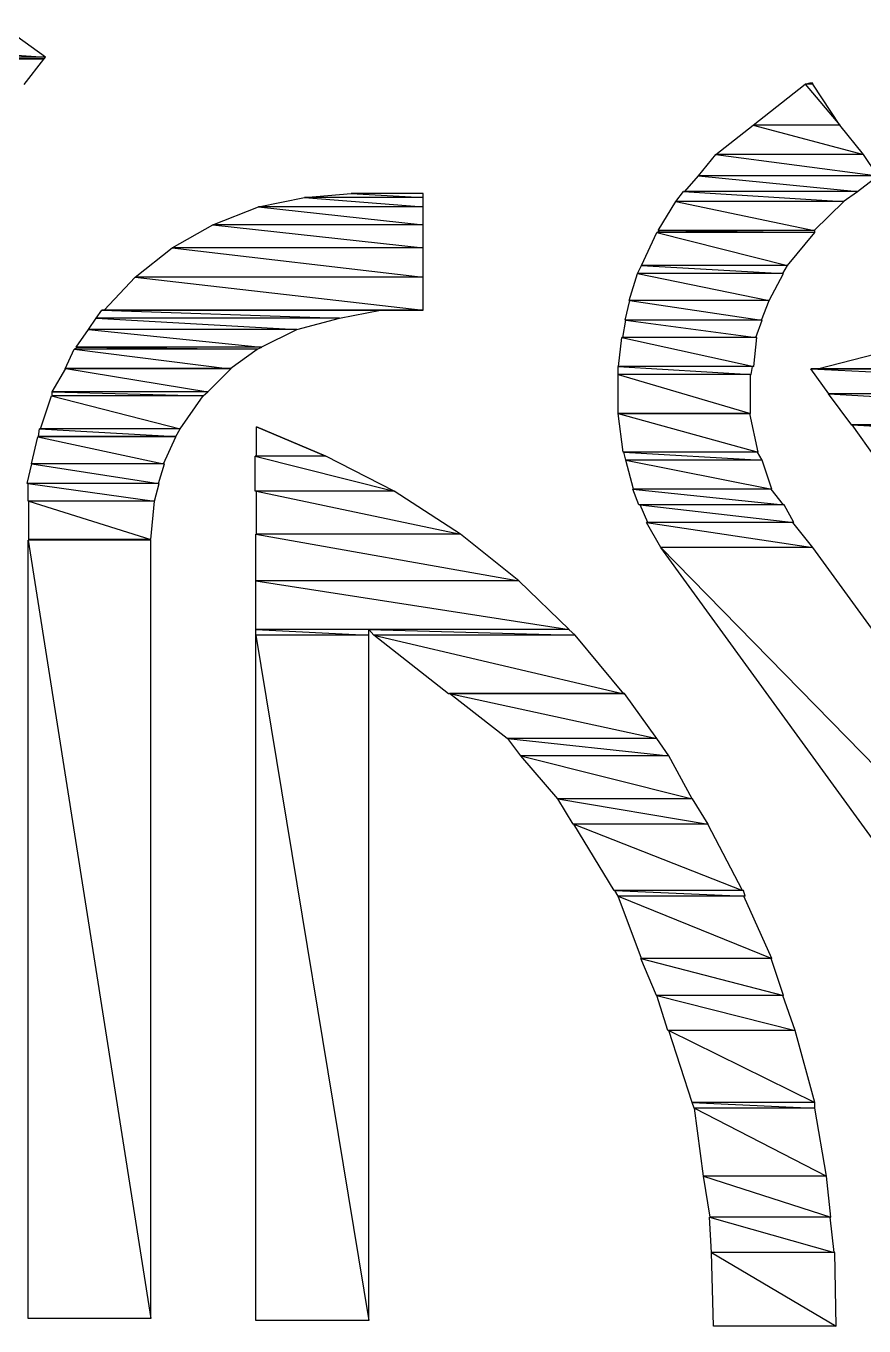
# Model space of a CAD drawing. Header units: millimetres. Extents: x 10 to 831, y 7 to 587.
# Drawn here: x 760.91 to 765.47, y 140.88 to 147.95 of the extents above; entities that cross this region are included whole.
import ezdxf

# ---------------------------------------------------------------- set-up
doc = ezdxf.new("R2010")
doc.units = ezdxf.units.MM
doc.layers.get('0').update_dxf_attribs({"linetype": 'CONTINUOUS'})

msp = doc.modelspace()

# ---------------------------------------------------------------- linework, layer by layer
at = {"color": 0}
for p, q in [((758.546, 147.952), (761.019, 147.782)), ((758.546, 147.952), (761.019, 147.782)), ((758.546, 147.952), (761.019, 147.782)), ((758.546, 147.952), (761.019, 147.782)), ((761.019, 147.782), (760.786, 147.952)), ((761.019, 147.782), (760.786, 147.952)), ((761.009, 147.771), (758.352, 147.771)), ((761.009, 147.771), (758.352, 147.771)), ((761.012, 147.773), (758.356, 147.773)), ((761.012, 147.773), (758.356, 147.773)), ((761.019, 147.782), (758.363, 147.782)), ((761.019, 147.782), (758.363, 147.782)), ((761.019, 147.782), (758.363, 147.782)), ((758.363, 147.782), (761.012, 147.773)), ((758.363, 147.782), (761.012, 147.773)), ((761.019, 147.782), (758.363, 147.782)), ((758.363, 147.782), (761.012, 147.773)), ((758.363, 147.782), (761.012, 147.773)), ((760.903, 147.633), (761.009, 147.771)), ((760.903, 147.633), (761.009, 147.771)), ((761.012, 147.773), (761.019, 147.782)), ((761.012, 147.773), (761.019, 147.782)), ((764.865, 147.413), (765.147, 147.635)), ((765.147, 147.635), (765.182, 147.645)), ((765.189, 147.635), (765.147, 147.635)), ((765.189, 147.635), (765.147, 147.635)), ((765.189, 147.635), (765.147, 147.635)), ((765.147, 147.635), (765.337, 147.413)), ((765.147, 147.635), (765.337, 147.413)), ((765.189, 147.635), (765.147, 147.635)), ((765.147, 147.635), (765.337, 147.413)), ((765.147, 147.635), (765.337, 147.413)), ((765.182, 147.645), (765.189, 147.635)), ((765.182, 147.645), (765.189, 147.635)), ((765.337, 147.413), (765.189, 147.635)), ((765.337, 147.413), (765.189, 147.635)), ((764.663, 147.253), (764.865, 147.413)), ((765.337, 147.413), (764.865, 147.413)), ((765.337, 147.413), (764.865, 147.413)), ((765.337, 147.413), (764.865, 147.413)), ((764.865, 147.413), (765.464, 147.253)), ((764.865, 147.413), (765.464, 147.253)), ((765.337, 147.413), (764.865, 147.413)), ((764.865, 147.413), (765.464, 147.253)), ((764.865, 147.413), (765.464, 147.253)), ((765.464, 147.253), (765.337, 147.413)), ((765.464, 147.253), (765.337, 147.413)), ((764.568, 147.137), (764.663, 147.253)), ((765.464, 147.253), (764.663, 147.253)), ((765.464, 147.253), (764.663, 147.253)), ((765.464, 147.253), (764.663, 147.253)), ((764.663, 147.253), (765.542, 147.137)), ((764.663, 147.253), (765.542, 147.137)), ((765.464, 147.253), (764.663, 147.253)), ((764.663, 147.253), (765.542, 147.137)), ((764.663, 147.253), (765.542, 147.137)), ((765.542, 147.137), (765.464, 147.253)), ((765.542, 147.137), (765.464, 147.253)), ((764.494, 147.052), (764.568, 147.137)), ((765.542, 147.137), (764.568, 147.137)), ((765.542, 147.137), (764.568, 147.137)), ((765.542, 147.137), (764.568, 147.137)), ((764.568, 147.137), (765.433, 147.052)), ((764.568, 147.137), (765.433, 147.052)), ((765.542, 147.137), (764.568, 147.137)), ((764.568, 147.137), (765.433, 147.052)), ((764.568, 147.137), (765.433, 147.052)), ((765.433, 147.052), (765.542, 147.137)), ((765.433, 147.052), (765.542, 147.137)), ((762.427, 147.02), (762.681, 147.041)), ((763.072, 147.041), (762.681, 147.041)), ((762.681, 147.041), (763.072, 147.02)), ((762.681, 147.041), (763.072, 147.02)), ((763.072, 147.041), (762.681, 147.041)), ((762.681, 147.041), (763.072, 147.02)), ((762.681, 147.041), (763.072, 147.02)), ((763.072, 147.02), (763.072, 147.041)), ((763.072, 147.02), (763.072, 147.041)), ((764.445, 146.998), (764.487, 147.052)), ((765.433, 147.052), (764.487, 147.052)), ((764.487, 147.052), (765.355, 146.998)), ((764.487, 147.052), (765.355, 146.998)), ((765.433, 147.052), (764.487, 147.052)), ((764.487, 147.052), (765.355, 146.998)), ((764.487, 147.052), (765.355, 146.998)), ((765.433, 147.052), (764.494, 147.052)), ((765.433, 147.052), (764.494, 147.052)), ((765.355, 146.998), (765.433, 147.052)), ((765.355, 146.998), (765.433, 147.052)), ((761.929, 146.871), (762.176, 146.968)), ((762.176, 146.968), (762.427, 147.02)), ((763.072, 146.968), (762.176, 146.968)), ((763.072, 146.968), (762.176, 146.968)), ((763.072, 146.968), (762.176, 146.968)), ((762.176, 146.968), (763.072, 146.871)), ((762.176, 146.968), (763.072, 146.871)), ((763.072, 146.968), (762.176, 146.968)), ((762.176, 146.968), (763.072, 146.871)), ((762.176, 146.968), (763.072, 146.871)), ((763.072, 147.02), (762.427, 147.02)), ((763.072, 147.02), (762.427, 147.02)), ((763.072, 147.02), (762.427, 147.02)), ((762.427, 147.02), (763.072, 146.968)), ((762.427, 147.02), (763.072, 146.968)), ((763.072, 147.02), (762.427, 147.02)), ((762.427, 147.02), (763.072, 146.968)), ((762.427, 147.02), (763.072, 146.968)), ((763.072, 146.968), (763.072, 147.02)), ((763.072, 146.968), (763.072, 147.02)), ((763.072, 146.871), (763.072, 146.968)), ((763.072, 146.871), (763.072, 146.968)), ((764.349, 146.84), (764.445, 146.998)), ((765.355, 146.998), (764.445, 146.998)), ((765.355, 146.998), (764.445, 146.998)), ((765.358, 146.998), (764.445, 146.998)), ((764.445, 146.998), (765.196, 146.84)), ((764.445, 146.998), (765.196, 146.84)), ((765.358, 146.998), (764.445, 146.998)), ((764.445, 146.998), (765.196, 146.84)), ((764.445, 146.998), (765.196, 146.84)), ((765.196, 146.84), (765.358, 146.998)), ((765.196, 146.84), (765.358, 146.998)), ((761.707, 146.745), (761.929, 146.871)), ((763.072, 146.871), (761.929, 146.871)), ((763.072, 146.871), (761.929, 146.871)), ((763.072, 146.871), (761.929, 146.871)), ((761.929, 146.871), (763.072, 146.745)), ((761.929, 146.871), (763.072, 146.745)), ((763.072, 146.871), (761.929, 146.871)), ((761.929, 146.871), (763.072, 146.745)), ((761.929, 146.871), (763.072, 146.745)), ((763.072, 146.745), (763.072, 146.871)), ((763.072, 146.745), (763.072, 146.871)), ((764.258, 146.649), (764.342, 146.83)), ((764.342, 146.83), (764.357, 146.84)), ((765.2, 146.83), (764.342, 146.83)), ((765.2, 146.83), (764.342, 146.83)), ((765.2, 146.83), (764.342, 146.83)), ((764.342, 146.83), (765.051, 146.649)), ((764.342, 146.83), (765.051, 146.649)), ((765.2, 146.83), (764.342, 146.83)), ((764.342, 146.83), (765.051, 146.649)), ((764.342, 146.83), (765.051, 146.649)), ((765.196, 146.84), (764.349, 146.84)), ((765.196, 146.84), (764.349, 146.84)), ((765.2, 146.84), (764.357, 146.84)), ((764.357, 146.84), (765.2, 146.83)), ((764.357, 146.84), (765.2, 146.83)), ((765.2, 146.84), (764.357, 146.84)), ((764.357, 146.84), (765.2, 146.83)), ((764.357, 146.84), (765.2, 146.83)), ((765.051, 146.649), (765.2, 146.83)), ((765.051, 146.649), (765.2, 146.83)), ((765.2, 146.83), (765.2, 146.84)), ((765.2, 146.83), (765.2, 146.84)), ((761.506, 146.586), (761.707, 146.745)), ((763.072, 146.745), (761.707, 146.745)), ((763.072, 146.745), (761.707, 146.745)), ((763.072, 146.745), (761.707, 146.745)), ((761.707, 146.745), (763.072, 146.586)), ((761.707, 146.745), (763.072, 146.586)), ((763.072, 146.745), (761.707, 146.745)), ((761.707, 146.745), (763.072, 146.586)), ((761.707, 146.745), (763.072, 146.586)), ((763.072, 146.586), (763.072, 146.745)), ((763.072, 146.586), (763.072, 146.745)), ((764.237, 146.607), (764.258, 146.649)), ((765.051, 146.649), (764.258, 146.649)), ((765.051, 146.649), (764.258, 146.649)), ((765.051, 146.649), (764.258, 146.649)), ((764.258, 146.649), (765.027, 146.607)), ((764.258, 146.649), (765.027, 146.607)), ((765.051, 146.649), (764.258, 146.649)), ((764.258, 146.649), (765.027, 146.607)), ((764.258, 146.649), (765.027, 146.607)), ((765.027, 146.607), (765.051, 146.649)), ((765.027, 146.607), (765.051, 146.649)), ((761.337, 146.407), (761.506, 146.586)), ((763.072, 146.586), (761.506, 146.586)), ((763.072, 146.586), (761.506, 146.586)), ((763.072, 146.586), (761.506, 146.586)), ((761.506, 146.586), (763.072, 146.407)), ((761.506, 146.586), (763.072, 146.407)), ((763.072, 146.586), (761.506, 146.586)), ((761.506, 146.586), (763.072, 146.407)), ((761.506, 146.586), (763.072, 146.407)), ((763.072, 146.407), (763.072, 146.586)), ((763.072, 146.407), (763.072, 146.586)), ((764.191, 146.459), (764.237, 146.607)), ((765.027, 146.607), (764.237, 146.607)), ((765.027, 146.607), (764.237, 146.607)), ((765.03, 146.607), (764.237, 146.607)), ((764.237, 146.607), (764.953, 146.459)), ((764.237, 146.607), (764.953, 146.459)), ((765.03, 146.607), (764.237, 146.607)), ((764.237, 146.607), (764.953, 146.459)), ((764.237, 146.607), (764.953, 146.459)), ((764.953, 146.459), (765.03, 146.607)), ((764.953, 146.459), (765.03, 146.607)), ((761.294, 146.364), (761.326, 146.406)), ((762.84, 146.407), (761.326, 146.407)), ((761.326, 146.407), (761.337, 146.407)), ((762.84, 146.407), (761.326, 146.407)), ((761.326, 146.407), (762.84, 146.407)), ((761.326, 146.407), (762.84, 146.407)), ((762.84, 146.407), (761.326, 146.407)), ((761.326, 146.407), (761.337, 146.407)), ((762.84, 146.407), (761.326, 146.407)), ((761.326, 146.407), (762.84, 146.407)), ((761.326, 146.407), (762.84, 146.407)), ((762.84, 146.407), (761.326, 146.407)), ((762.84, 146.406), (761.326, 146.406)), ((761.326, 146.406), (762.617, 146.364)), ((761.326, 146.406), (762.617, 146.364)), ((762.84, 146.406), (761.326, 146.406)), ((761.326, 146.406), (762.617, 146.364)), ((761.326, 146.406), (762.617, 146.364)), ((763.072, 146.407), (761.337, 146.407)), ((763.072, 146.407), (761.337, 146.407)), ((763.072, 146.407), (761.337, 146.407)), ((761.337, 146.407), (762.84, 146.407)), ((761.337, 146.407), (762.84, 146.407)), ((763.072, 146.407), (761.337, 146.407)), ((761.337, 146.407), (762.84, 146.407)), ((761.337, 146.407), (762.84, 146.407)), ((762.617, 146.364), (762.84, 146.406)), ((762.617, 146.364), (762.84, 146.406)), ((762.84, 146.407), (763.072, 146.407)), ((762.84, 146.407), (762.84, 146.407)), ((762.84, 146.407), (763.072, 146.407)), ((762.84, 146.407), (762.84, 146.407)), ((764.17, 146.353), (764.194, 146.459)), ((764.953, 146.459), (764.191, 146.459)), ((764.953, 146.459), (764.191, 146.459)), ((764.953, 146.459), (764.194, 146.459)), ((764.194, 146.459), (764.91, 146.353)), ((764.194, 146.459), (764.91, 146.353)), ((764.953, 146.459), (764.194, 146.459)), ((764.194, 146.459), (764.91, 146.353)), ((764.194, 146.459), (764.91, 146.353)), ((764.91, 146.353), (764.953, 146.459)), ((764.91, 146.353), (764.953, 146.459)), ((761.252, 146.301), (761.294, 146.364)), ((762.617, 146.364), (761.294, 146.364)), ((762.617, 146.364), (761.294, 146.364)), ((762.617, 146.364), (761.294, 146.364)), ((761.294, 146.364), (762.385, 146.301)), ((761.294, 146.364), (762.385, 146.301)), ((762.617, 146.364), (761.294, 146.364)), ((761.294, 146.364), (762.385, 146.301)), ((761.294, 146.364), (762.385, 146.301)), ((762.385, 146.301), (762.617, 146.364)), ((762.385, 146.301), (762.617, 146.364)), ((764.156, 146.258), (764.173, 146.353)), ((764.91, 146.353), (764.17, 146.353)), ((764.91, 146.353), (764.17, 146.353)), ((764.914, 146.353), (764.173, 146.353)), ((764.173, 146.353), (764.879, 146.258)), ((764.173, 146.353), (764.879, 146.258)), ((764.914, 146.353), (764.173, 146.353)), ((764.173, 146.353), (764.879, 146.258)), ((764.173, 146.353), (764.879, 146.258)), ((764.879, 146.258), (764.914, 146.353)), ((764.879, 146.258), (764.914, 146.353)), ((761.185, 146.205), (761.252, 146.301)), ((762.385, 146.301), (761.252, 146.301)), ((762.385, 146.301), (761.252, 146.301)), ((762.385, 146.301), (761.252, 146.301)), ((761.252, 146.301), (762.191, 146.205)), ((761.252, 146.301), (762.191, 146.205)), ((762.385, 146.301), (761.252, 146.301)), ((761.252, 146.301), (762.191, 146.205)), ((761.252, 146.301), (762.191, 146.205)), ((762.191, 146.205), (762.385, 146.301)), ((762.191, 146.205), (762.385, 146.301)), ((764.134, 146.1), (764.152, 146.258)), ((764.886, 146.258), (764.152, 146.258)), ((764.152, 146.258), (764.868, 146.1)), ((764.152, 146.258), (764.868, 146.1)), ((764.886, 146.258), (764.152, 146.258)), ((764.152, 146.258), (764.868, 146.1)), ((764.152, 146.258), (764.868, 146.1)), ((764.879, 146.258), (764.156, 146.258)), ((764.879, 146.258), (764.156, 146.258)), ((764.868, 146.1), (764.886, 146.258)), ((764.868, 146.1), (764.886, 146.258)), ((761.125, 146.088), (761.174, 146.195)), ((762.169, 146.195), (761.174, 146.195)), ((761.174, 146.195), (762.021, 146.088)), ((761.174, 146.195), (762.021, 146.088)), ((762.169, 146.195), (761.174, 146.195)), ((761.174, 146.195), (762.021, 146.088)), ((761.174, 146.195), (762.021, 146.088)), ((761.178, 146.195), (761.189, 146.206)), ((762.169, 146.195), (761.178, 146.195)), ((762.169, 146.195), (761.178, 146.195)), ((762.191, 146.205), (761.185, 146.205)), ((762.191, 146.205), (761.185, 146.205)), ((762.194, 146.206), (761.189, 146.206)), ((761.189, 146.206), (762.169, 146.195)), ((761.189, 146.206), (762.169, 146.195)), ((762.194, 146.206), (761.189, 146.206)), ((761.189, 146.206), (762.169, 146.195)), ((761.189, 146.206), (762.169, 146.195)), ((762.021, 146.088), (762.169, 146.195)), ((762.021, 146.088), (762.169, 146.195)), ((762.169, 146.195), (762.194, 146.206)), ((762.169, 146.195), (762.194, 146.206)), ((765.214, 146.088), (765.595, 146.185)), ((761.055, 145.962), (761.129, 146.09)), ((762.021, 146.088), (761.125, 146.088)), ((762.021, 146.088), (761.125, 146.088)), ((762.028, 146.09), (761.129, 146.09)), ((761.129, 146.09), (761.901, 145.962)), ((761.129, 146.09), (761.901, 145.962)), ((762.028, 146.09), (761.129, 146.09)), ((761.129, 146.09), (761.901, 145.962)), ((761.129, 146.09), (761.901, 145.962)), ((761.901, 145.962), (762.028, 146.09)), ((761.901, 145.962), (762.028, 146.09)), ((764.861, 146.1), (764.131, 146.1)), ((764.131, 146.1), (764.854, 146.057)), ((764.131, 146.1), (764.854, 146.057)), ((764.861, 146.1), (764.131, 146.1)), ((764.131, 146.1), (764.854, 146.057)), ((764.131, 146.1), (764.854, 146.057)), ((764.131, 146.057), (764.131, 146.1)), ((764.854, 146.057), (764.131, 146.057)), ((764.854, 146.057), (764.131, 146.057)), ((764.85, 146.057), (764.131, 146.057)), ((764.131, 146.057), (764.85, 145.845)), ((764.131, 146.057), (764.85, 145.845)), ((764.131, 145.845), (764.131, 146.057)), ((764.85, 146.057), (764.131, 146.057)), ((764.131, 146.057), (764.85, 145.845)), ((764.131, 146.057), (764.85, 145.845)), ((764.131, 145.845), (764.131, 146.057)), ((764.868, 146.1), (764.134, 146.1)), ((764.868, 146.1), (764.134, 146.1)), ((764.85, 145.845), (764.85, 146.057)), ((764.85, 145.845), (764.85, 146.057)), ((764.854, 146.057), (764.861, 146.1)), ((764.854, 146.057), (764.861, 146.1)), ((767.673, 146.088), (765.179, 146.088)), ((767.673, 146.088), (765.179, 146.088)), ((765.179, 146.088), (765.207, 146.088)), ((767.676, 146.088), (765.179, 146.088)), ((765.179, 146.088), (768.047, 145.951)), ((765.179, 146.088), (768.047, 145.951)), ((767.676, 146.088), (765.179, 146.088)), ((765.179, 146.088), (768.047, 145.951)), ((765.179, 146.088), (768.047, 145.951)), ((765.277, 145.951), (765.179, 146.088)), ((767.655, 146.088), (765.207, 146.088)), ((765.207, 146.088), (767.673, 146.088)), ((765.207, 146.088), (767.673, 146.088)), ((767.655, 146.088), (765.207, 146.088)), ((765.207, 146.088), (767.673, 146.088)), ((765.207, 146.088), (767.673, 146.088)), ((767.659, 146.088), (765.214, 146.088)), ((767.659, 146.088), (765.214, 146.088)), ((760.991, 145.761), (761.051, 145.941)), ((761.876, 145.941), (761.051, 145.941)), ((761.051, 145.941), (761.75, 145.761)), ((761.051, 145.941), (761.75, 145.761)), ((761.876, 145.941), (761.051, 145.941)), ((761.051, 145.941), (761.75, 145.761)), ((761.051, 145.941), (761.75, 145.761)), ((761.901, 145.962), (761.055, 145.962)), ((761.901, 145.962), (761.055, 145.962)), ((761.901, 145.962), (761.055, 145.962)), ((761.055, 145.962), (761.876, 145.941)), ((761.055, 145.962), (761.876, 145.941)), ((761.901, 145.962), (761.055, 145.962)), ((761.055, 145.962), (761.876, 145.941)), ((761.055, 145.962), (761.876, 145.941)), ((761.055, 145.941), (761.055, 145.962)), ((761.876, 145.941), (761.055, 145.941)), ((761.876, 145.941), (761.055, 145.941)), ((761.75, 145.761), (761.876, 145.941)), ((761.75, 145.761), (761.876, 145.941)), ((761.876, 145.941), (761.901, 145.962)), ((761.876, 145.941), (761.901, 145.962)), ((768.047, 145.951), (765.274, 145.951)), ((765.274, 145.951), (768.428, 145.781)), ((765.274, 145.951), (768.428, 145.781)), ((768.047, 145.951), (765.274, 145.951)), ((765.274, 145.951), (768.428, 145.781)), ((765.274, 145.951), (768.428, 145.781)), ((765.401, 145.781), (765.274, 145.951)), ((768.047, 145.951), (765.277, 145.951)), ((768.047, 145.951), (765.277, 145.951)), ((764.85, 145.845), (764.131, 145.845)), ((764.85, 145.845), (764.131, 145.845)), ((764.131, 145.845), (764.85, 145.845)), ((764.131, 145.845), (764.85, 145.845)), ((764.85, 145.845), (764.131, 145.845)), ((764.85, 145.845), (764.131, 145.845)), ((764.131, 145.845), (764.85, 145.845)), ((764.131, 145.845), (764.85, 145.845)), ((764.85, 145.845), (764.131, 145.845)), ((764.847, 145.845), (764.131, 145.845)), ((764.131, 145.845), (764.893, 145.634)), ((764.131, 145.845), (764.893, 145.634)), ((764.847, 145.845), (764.131, 145.845)), ((764.131, 145.845), (764.893, 145.634)), ((764.131, 145.845), (764.893, 145.634)), ((764.159, 145.634), (764.131, 145.845)), ((764.893, 145.634), (764.847, 145.845)), ((764.893, 145.634), (764.847, 145.845)), ((764.85, 145.845), (764.85, 145.845)), ((764.85, 145.845), (764.85, 145.845)), ((762.166, 145.772), (762.166, 145.772)), ((762.166, 145.772), (762.166, 145.772)), ((762.166, 145.772), (762.166, 145.772)), ((762.166, 145.772), (762.166, 145.772)), ((762.543, 145.613), (762.166, 145.772)), ((762.166, 145.772), (762.543, 145.613)), ((762.166, 145.772), (762.543, 145.613)), ((762.543, 145.613), (762.166, 145.772)), ((762.166, 145.772), (762.543, 145.613)), ((762.166, 145.772), (762.543, 145.613)), ((762.166, 145.613), (762.166, 145.772)), ((768.428, 145.781), (765.401, 145.781)), ((768.428, 145.781), (765.401, 145.781)), ((768.428, 145.783), (765.404, 145.783)), ((765.404, 145.783), (768.802, 145.602)), ((765.404, 145.783), (768.802, 145.602)), ((768.428, 145.783), (765.404, 145.783)), ((765.404, 145.783), (768.802, 145.602)), ((765.404, 145.783), (768.802, 145.602)), ((765.531, 145.602), (765.404, 145.783)), ((760.942, 145.571), (760.977, 145.718)), ((761.728, 145.718), (760.977, 145.718)), ((760.977, 145.718), (761.661, 145.571)), ((760.977, 145.718), (761.661, 145.571)), ((761.728, 145.718), (760.977, 145.718)), ((760.977, 145.718), (761.661, 145.571)), ((760.977, 145.718), (761.661, 145.571)), ((760.981, 145.719), (760.987, 145.761)), ((761.728, 145.719), (760.981, 145.719)), ((761.728, 145.719), (760.981, 145.719)), ((761.75, 145.761), (760.987, 145.761)), ((760.987, 145.761), (761.728, 145.719)), ((760.987, 145.761), (761.728, 145.719)), ((761.75, 145.761), (760.987, 145.761)), ((760.987, 145.761), (761.728, 145.719)), ((760.987, 145.761), (761.728, 145.719)), ((761.75, 145.761), (760.991, 145.761)), ((761.75, 145.761), (760.991, 145.761)), ((761.661, 145.571), (761.728, 145.718)), ((761.661, 145.571), (761.728, 145.718)), ((761.728, 145.719), (761.75, 145.761)), ((761.728, 145.719), (761.75, 145.761)), ((764.893, 145.634), (764.159, 145.634)), ((764.893, 145.634), (764.159, 145.634)), ((764.889, 145.634), (764.162, 145.634)), ((764.162, 145.634), (764.914, 145.591)), ((764.162, 145.634), (764.914, 145.591)), ((764.889, 145.634), (764.162, 145.634)), ((764.162, 145.634), (764.914, 145.591)), ((764.162, 145.634), (764.914, 145.591)), ((764.173, 145.591), (764.162, 145.634)), ((764.914, 145.591), (764.889, 145.634)), ((764.914, 145.591), (764.889, 145.634)), ((760.92, 145.464), (760.945, 145.571)), ((761.661, 145.571), (760.942, 145.571)), ((761.661, 145.571), (760.942, 145.571)), ((761.665, 145.571), (760.945, 145.571)), ((760.945, 145.571), (761.633, 145.464)), ((760.945, 145.571), (761.633, 145.464)), ((761.665, 145.571), (760.945, 145.571)), ((760.945, 145.571), (761.633, 145.464)), ((760.945, 145.571), (761.633, 145.464)), ((761.633, 145.464), (761.665, 145.571)), ((761.633, 145.464), (761.665, 145.571)), ((762.543, 145.612), (762.159, 145.612)), ((762.159, 145.612), (762.914, 145.422)), ((762.159, 145.612), (762.914, 145.422)), ((762.543, 145.612), (762.159, 145.612)), ((762.159, 145.612), (762.914, 145.422)), ((762.159, 145.612), (762.914, 145.422)), ((762.159, 145.422), (762.159, 145.612)), ((762.543, 145.613), (762.166, 145.613)), ((762.543, 145.613), (762.166, 145.613)), ((762.914, 145.422), (762.543, 145.612)), ((762.914, 145.422), (762.543, 145.612)), ((764.914, 145.591), (764.173, 145.591)), ((764.914, 145.591), (764.173, 145.591)), ((764.914, 145.591), (764.173, 145.591)), ((764.173, 145.591), (764.967, 145.433)), ((764.173, 145.591), (764.967, 145.433)), ((764.914, 145.591), (764.173, 145.591)), ((764.173, 145.591), (764.967, 145.433)), ((764.173, 145.591), (764.967, 145.433)), ((764.215, 145.433), (764.173, 145.591)), ((764.967, 145.433), (764.914, 145.591)), ((764.967, 145.433), (764.914, 145.591)), ((761.633, 145.464), (760.92, 145.464)), ((761.633, 145.464), (760.92, 145.464)), ((761.637, 145.464), (760.924, 145.464)), ((760.924, 145.464), (761.612, 145.369)), ((760.924, 145.464), (761.612, 145.369)), ((761.637, 145.464), (760.924, 145.464)), ((760.924, 145.464), (761.612, 145.369)), ((760.924, 145.464), (761.612, 145.369)), ((760.924, 145.369), (760.924, 145.464)), ((761.612, 145.369), (761.637, 145.464)), ((761.612, 145.369), (761.637, 145.464)), ((762.914, 145.422), (762.159, 145.422)), ((762.914, 145.422), (762.159, 145.422)), ((762.914, 145.422), (762.166, 145.422)), ((762.166, 145.422), (763.274, 145.189)), ((762.166, 145.422), (763.274, 145.189)), ((762.914, 145.422), (762.166, 145.422)), ((762.166, 145.422), (763.274, 145.189)), ((762.166, 145.422), (763.274, 145.189)), ((762.166, 145.189), (762.166, 145.422)), ((763.274, 145.189), (762.914, 145.422)), ((763.274, 145.189), (762.914, 145.422)), ((764.963, 145.433), (764.212, 145.433)), ((764.212, 145.433), (765.03, 145.349)), ((764.212, 145.433), (765.03, 145.349)), ((764.963, 145.433), (764.212, 145.433)), ((764.212, 145.433), (765.03, 145.349)), ((764.212, 145.433), (765.03, 145.349)), ((764.244, 145.349), (764.212, 145.433)), ((764.967, 145.433), (764.215, 145.433)), ((764.967, 145.433), (764.215, 145.433)), ((765.03, 145.349), (764.963, 145.433)), ((765.03, 145.349), (764.963, 145.433)), ((761.612, 145.369), (760.924, 145.369)), ((761.612, 145.369), (760.924, 145.369)), ((761.612, 145.369), (760.928, 145.369)), ((760.928, 145.369), (761.591, 145.159)), ((760.928, 145.369), (761.591, 145.159)), ((761.612, 145.369), (760.928, 145.369)), ((760.928, 145.369), (761.591, 145.159)), ((760.928, 145.369), (761.591, 145.159)), ((760.928, 145.159), (760.928, 145.369)), ((761.591, 145.159), (761.612, 145.369)), ((761.591, 145.159), (761.612, 145.369)), ((765.03, 145.349), (764.244, 145.349)), ((765.03, 145.349), (764.244, 145.349)), ((765.034, 145.349), (764.251, 145.349)), ((764.251, 145.349), (765.087, 145.253)), ((764.251, 145.349), (765.087, 145.253)), ((765.034, 145.349), (764.251, 145.349)), ((764.251, 145.349), (765.087, 145.253)), ((764.251, 145.349), (765.087, 145.253)), ((764.293, 145.253), (764.251, 145.349)), ((765.087, 145.253), (765.034, 145.349)), ((765.087, 145.253), (765.034, 145.349)), ((765.08, 145.252), (764.286, 145.252)), ((764.286, 145.252), (765.189, 145.116)), ((764.286, 145.252), (765.189, 145.116)), ((765.08, 145.252), (764.286, 145.252)), ((764.286, 145.252), (765.189, 145.116)), ((764.286, 145.252), (765.189, 145.116)), ((764.364, 145.116), (764.286, 145.252)), ((765.087, 145.253), (764.293, 145.253)), ((765.087, 145.253), (764.293, 145.253)), ((765.189, 145.116), (765.08, 145.252)), ((765.189, 145.116), (765.08, 145.252)), ((761.591, 145.157), (760.924, 145.157)), ((760.924, 145.157), (761.591, 140.924)), ((760.924, 145.157), (761.591, 140.924)), ((761.591, 145.157), (760.924, 145.157)), ((760.924, 145.157), (761.591, 140.924)), ((760.924, 145.157), (761.591, 140.924)), ((760.924, 140.924), (760.924, 145.157)), ((761.591, 145.159), (760.928, 145.159)), ((761.591, 145.159), (760.928, 145.159)), ((761.591, 140.924), (761.591, 145.157)), ((761.591, 140.924), (761.591, 145.157)), ((763.274, 145.189), (762.162, 145.189)), ((762.162, 145.189), (763.591, 144.935)), ((762.162, 145.189), (763.591, 144.935)), ((763.274, 145.189), (762.162, 145.189)), ((762.162, 145.189), (763.591, 144.935)), ((762.162, 145.189), (763.591, 144.935)), ((762.162, 144.935), (762.162, 145.189)), ((763.274, 145.189), (762.166, 145.189)), ((763.274, 145.189), (762.166, 145.189)), ((763.591, 144.935), (763.274, 145.189)), ((763.591, 144.935), (763.274, 145.189)), ((765.189, 145.116), (764.364, 145.116)), ((765.189, 145.116), (764.364, 145.116)), ((765.189, 145.116), (764.364, 145.116)), ((764.364, 145.116), (767.57, 141.835)), ((764.364, 145.116), (767.57, 141.835)), ((765.189, 145.116), (764.364, 145.116)), ((764.364, 145.116), (767.57, 141.835)), ((764.364, 145.116), (767.57, 141.835)), ((766.745, 141.835), (764.364, 145.116)), ((767.57, 141.835), (765.189, 145.116)), ((767.57, 141.835), (765.189, 145.116)), ((763.591, 144.935), (762.162, 144.935)), ((763.591, 144.935), (762.162, 144.935)), ((763.591, 144.935), (762.162, 144.935)), ((762.162, 144.935), (763.866, 144.671)), ((762.162, 144.935), (763.866, 144.671)), ((763.591, 144.935), (762.162, 144.935)), ((762.162, 144.935), (763.866, 144.671)), ((762.162, 144.935), (763.866, 144.671)), ((762.162, 144.671), (762.162, 144.935)), ((763.866, 144.671), (763.591, 144.935)), ((763.866, 144.671), (763.591, 144.935)), ((763.866, 144.671), (762.162, 144.671)), ((763.866, 144.671), (762.162, 144.671)), ((762.776, 144.671), (762.162, 144.671)), ((762.162, 144.671), (762.776, 144.639)), ((762.162, 144.671), (762.776, 144.639)), ((762.776, 144.671), (762.162, 144.671)), ((762.162, 144.671), (762.776, 144.639)), ((762.162, 144.671), (762.776, 144.639)), ((762.162, 144.639), (762.162, 144.671)), ((762.776, 144.639), (762.162, 144.639)), ((762.776, 144.639), (762.162, 144.639)), ((762.776, 144.639), (762.162, 144.639)), ((762.162, 144.639), (762.776, 140.913)), ((762.162, 144.639), (762.776, 140.913)), ((762.776, 144.639), (762.162, 144.639)), ((762.162, 144.639), (762.776, 140.913)), ((762.162, 144.639), (762.776, 140.913)), ((762.162, 140.913), (762.162, 144.639)), ((763.863, 144.671), (762.776, 144.671)), ((762.776, 144.671), (763.898, 144.639)), ((762.776, 144.671), (763.898, 144.639)), ((763.863, 144.671), (762.776, 144.671)), ((762.776, 144.671), (763.898, 144.639)), ((762.776, 144.671), (763.898, 144.639)), ((762.804, 144.639), (762.776, 144.671)), ((762.776, 144.639), (762.776, 144.671)), ((762.776, 144.639), (762.776, 144.671)), ((762.776, 140.913), (762.776, 144.639)), ((762.776, 140.913), (762.776, 144.639)), ((763.898, 144.639), (762.804, 144.639)), ((763.898, 144.639), (762.804, 144.639)), ((763.898, 144.639), (762.804, 144.639)), ((762.804, 144.639), (764.162, 144.321)), ((762.804, 144.639), (764.162, 144.321)), ((763.898, 144.639), (762.804, 144.639)), ((762.804, 144.639), (764.162, 144.321)), ((762.804, 144.639), (764.162, 144.321)), ((763.21, 144.321), (762.804, 144.639)), ((763.898, 144.639), (763.863, 144.671)), ((763.898, 144.639), (763.863, 144.671)), ((764.162, 144.321), (763.898, 144.639)), ((764.162, 144.321), (763.898, 144.639)), ((764.162, 144.321), (763.21, 144.321)), ((764.162, 144.321), (763.21, 144.321)), ((764.166, 144.322), (763.214, 144.322)), ((763.214, 144.322), (764.342, 144.078)), ((763.214, 144.322), (764.342, 144.078)), ((764.166, 144.322), (763.214, 144.322)), ((763.214, 144.322), (764.342, 144.078)), ((763.214, 144.322), (764.342, 144.078)), ((763.528, 144.078), (763.214, 144.322)), ((764.342, 144.078), (764.166, 144.322)), ((764.342, 144.078), (764.166, 144.322)), ((764.342, 144.078), (763.528, 144.078)), ((764.342, 144.078), (763.528, 144.078)), ((764.342, 144.078), (763.531, 144.078)), ((763.531, 144.078), (764.406, 143.983)), ((763.531, 144.078), (764.406, 143.983)), ((764.342, 144.078), (763.531, 144.078)), ((763.531, 144.078), (764.406, 143.983)), ((763.531, 144.078), (764.406, 143.983)), ((763.602, 143.983), (763.531, 144.078)), ((764.406, 143.983), (764.342, 144.078)), ((764.406, 143.983), (764.342, 144.078)), ((764.406, 143.983), (763.602, 143.983)), ((764.406, 143.983), (763.602, 143.983)), ((764.406, 143.983), (763.602, 143.983)), ((763.602, 143.983), (764.533, 143.75)), ((763.602, 143.983), (764.533, 143.75)), ((764.406, 143.983), (763.602, 143.983)), ((763.602, 143.983), (764.533, 143.75)), ((763.602, 143.983), (764.533, 143.75)), ((763.803, 143.75), (763.602, 143.983)), ((764.533, 143.75), (764.406, 143.983)), ((764.533, 143.75), (764.406, 143.983)), ((764.533, 143.75), (763.803, 143.75)), ((764.533, 143.75), (763.803, 143.75)), ((764.536, 143.75), (763.803, 143.75)), ((763.803, 143.75), (764.621, 143.612)), ((763.803, 143.75), (764.621, 143.612)), ((764.536, 143.75), (763.803, 143.75)), ((763.803, 143.75), (764.621, 143.612)), ((763.803, 143.75), (764.621, 143.612)), ((763.887, 143.612), (763.803, 143.75)), ((764.621, 143.612), (764.536, 143.75)), ((764.621, 143.612), (764.536, 143.75)), ((764.621, 143.612), (763.887, 143.612)), ((764.621, 143.612), (763.887, 143.612)), ((764.618, 143.612), (763.891, 143.612)), ((763.891, 143.612), (764.808, 143.252)), ((763.891, 143.612), (764.808, 143.252)), ((764.618, 143.612), (763.891, 143.612)), ((763.891, 143.612), (764.808, 143.252)), ((763.891, 143.612), (764.808, 143.252)), ((764.11, 143.252), (763.891, 143.612)), ((764.808, 143.252), (764.618, 143.612)), ((764.808, 143.252), (764.618, 143.612)), ((764.808, 143.252), (764.11, 143.252)), ((764.808, 143.252), (764.11, 143.252)), ((764.812, 143.252), (764.113, 143.252)), ((764.113, 143.252), (764.822, 143.221)), ((764.113, 143.252), (764.822, 143.221)), ((764.812, 143.252), (764.113, 143.252)), ((764.113, 143.252), (764.822, 143.221)), ((764.113, 143.252), (764.822, 143.221)), ((764.131, 143.221), (764.113, 143.252)), ((764.822, 143.221), (764.131, 143.221)), ((764.822, 143.221), (764.131, 143.221)), ((764.815, 143.221), (764.131, 143.221)), ((764.131, 143.221), (764.967, 142.882)), ((764.131, 143.221), (764.967, 142.882)), ((764.815, 143.221), (764.131, 143.221)), ((764.131, 143.221), (764.967, 142.882)), ((764.131, 143.221), (764.967, 142.882)), ((764.258, 142.882), (764.131, 143.221)), ((764.822, 143.221), (764.812, 143.252)), ((764.822, 143.221), (764.812, 143.252)), ((764.967, 142.882), (764.815, 143.221)), ((764.967, 142.882), (764.815, 143.221)), ((764.963, 142.882), (764.254, 142.882)), ((764.254, 142.882), (765.03, 142.681)), ((764.254, 142.882), (765.03, 142.681)), ((764.963, 142.882), (764.254, 142.882)), ((764.254, 142.882), (765.03, 142.681)), ((764.254, 142.882), (765.03, 142.681)), ((764.339, 142.681), (764.254, 142.882)), ((764.967, 142.882), (764.258, 142.882)), ((764.967, 142.882), (764.258, 142.882)), ((765.03, 142.681), (764.963, 142.882)), ((765.03, 142.681), (764.963, 142.882)), ((765.03, 142.681), (764.339, 142.681)), ((765.03, 142.681), (764.339, 142.681)), ((765.027, 142.681), (764.342, 142.681)), ((764.342, 142.681), (765.094, 142.49)), ((764.342, 142.681), (765.094, 142.49)), ((765.027, 142.681), (764.342, 142.681)), ((764.342, 142.681), (765.094, 142.49)), ((764.342, 142.681), (765.094, 142.49)), ((764.402, 142.49), (764.342, 142.681)), ((765.094, 142.49), (765.027, 142.681)), ((765.094, 142.49), (765.027, 142.681)), ((765.094, 142.49), (764.402, 142.49)), ((765.094, 142.49), (764.402, 142.49)), ((765.094, 142.49), (764.406, 142.49)), ((764.406, 142.49), (765.2, 142.099)), ((764.406, 142.49), (765.2, 142.099)), ((765.094, 142.49), (764.406, 142.49)), ((764.406, 142.49), (765.2, 142.099)), ((764.406, 142.49), (765.2, 142.099)), ((764.533, 142.099), (764.406, 142.49)), ((765.2, 142.099), (765.094, 142.49)), ((765.2, 142.099), (765.094, 142.49)), ((765.2, 142.099), (764.533, 142.099)), ((765.2, 142.099), (764.533, 142.099)), ((765.2, 142.099), (764.533, 142.099)), ((764.533, 142.099), (765.2, 142.067)), ((764.533, 142.099), (765.2, 142.067)), ((765.2, 142.099), (764.533, 142.099)), ((764.533, 142.099), (765.2, 142.067)), ((764.533, 142.099), (765.2, 142.067)), ((764.544, 142.067), (764.533, 142.099)), ((765.2, 142.067), (765.2, 142.099)), ((765.2, 142.067), (765.2, 142.099)), ((765.2, 142.067), (764.544, 142.067)), ((765.2, 142.067), (764.544, 142.067)), ((765.2, 142.067), (764.547, 142.067)), ((764.547, 142.067), (765.263, 141.697)), ((764.547, 142.067), (765.263, 141.697)), ((765.2, 142.067), (764.547, 142.067)), ((764.547, 142.067), (765.263, 141.697)), ((764.547, 142.067), (765.263, 141.697)), ((764.596, 141.697), (764.547, 142.067)), ((765.263, 141.697), (765.2, 142.067)), ((765.263, 141.697), (765.2, 142.067)), ((765.263, 141.697), (764.596, 141.697)), ((765.263, 141.697), (764.596, 141.697)), ((765.263, 141.697), (764.596, 141.697)), ((764.596, 141.697), (765.288, 141.475)), ((764.596, 141.697), (765.288, 141.475)), ((765.263, 141.697), (764.596, 141.697)), ((764.596, 141.697), (765.288, 141.475)), ((764.596, 141.697), (765.288, 141.475)), ((764.632, 141.475), (764.596, 141.697)), ((765.288, 141.475), (765.263, 141.697)), ((765.288, 141.475), (765.263, 141.697)), ((765.284, 141.475), (764.628, 141.475)), ((764.628, 141.475), (765.306, 141.283)), ((764.628, 141.475), (765.306, 141.283)), ((765.284, 141.475), (764.628, 141.475)), ((764.628, 141.475), (765.306, 141.283)), ((764.628, 141.475), (765.306, 141.283)), ((764.639, 141.283), (764.628, 141.475)), ((765.288, 141.475), (764.632, 141.475)), ((765.288, 141.475), (764.632, 141.475)), ((765.306, 141.283), (765.284, 141.475)), ((765.306, 141.283), (765.284, 141.475)), ((765.306, 141.283), (764.639, 141.283)), ((765.306, 141.283), (764.639, 141.283)), ((765.309, 141.283), (764.639, 141.283)), ((764.639, 141.283), (765.316, 140.883)), ((764.639, 141.283), (765.316, 140.883)), ((765.309, 141.283), (764.639, 141.283)), ((764.639, 141.283), (765.316, 140.883)), ((764.639, 141.283), (765.316, 140.883)), ((764.649, 140.883), (764.639, 141.283)), ((765.316, 140.883), (765.309, 141.283)), ((765.316, 140.883), (765.309, 141.283)), ((761.591, 140.924), (760.924, 140.924)), ((761.591, 140.924), (760.924, 140.924)), ((762.776, 140.913), (762.162, 140.913)), ((762.776, 140.913), (762.162, 140.913)), ((765.316, 140.883), (764.649, 140.883)), ((765.316, 140.883), (764.649, 140.883))]:
    msp.add_line(p, q, dxfattribs=at)

doc.saveas('drawing.dxf')
